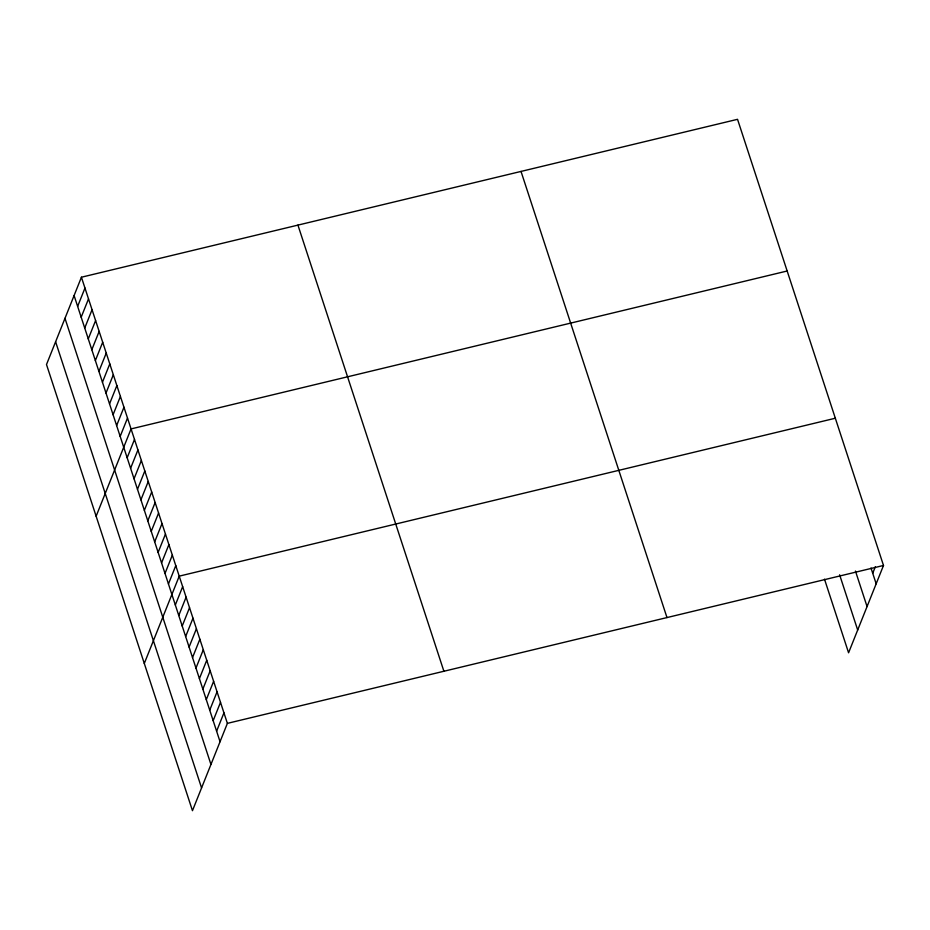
<?xml version="1.0" encoding="UTF-8"?>
<svg xmlns="http://www.w3.org/2000/svg" width="930" height="930" viewBox="0 0 930 930"><rect width="100%" height="100%" fill="white"/><g stroke="black" fill="none" stroke-linecap="round" stroke-linejoin="round"><path stroke-width="1.4" d="M81.422 277.221L46.5 364.537L192.464 810.681L227.385 723.366L81.422 277.221L737.537 119.319L883.5 565.463L848.579 652.779L824.492 579.158M77.632 306.389L84.967 288.056M81.177 317.223L88.513 298.902M84.723 328.058L92.058 309.737M88.269 338.892L95.604 320.571M91.814 349.726L99.15 331.406M95.36 360.561L102.695 342.24M98.906 371.396L106.241 353.075M102.451 382.23L109.787 363.909M105.997 393.065L113.321 374.744M109.542 403.899L116.866 385.578M113.088 414.734L120.412 396.413M116.634 425.568L123.957 407.247M120.179 436.403L127.503 418.082M96.127 516.231L131.049 428.916L787.164 271.002M127.166 457.758L134.49 439.437M130.595 468.278L137.931 449.946M134.036 478.787L141.372 460.466M137.477 489.308L144.813 470.975M140.918 499.829L148.254 481.496M144.359 510.338L151.695 492.017M147.8 520.858L155.136 502.526M151.241 531.367L158.577 513.046M154.682 541.888L162.018 523.555M158.123 552.408L165.459 534.076M161.564 562.917L168.9 544.596M165.005 573.438L172.341 555.105M168.446 583.959L175.782 565.626M144.29 663.462L179.223 576.147L835.338 418.233M175.328 604.988L182.664 586.656M178.769 615.497L186.093 597.176M182.21 626.018L189.534 607.685M185.651 636.538L192.975 618.206M189.092 647.048L196.416 628.727M192.533 657.568L199.857 639.236M195.974 668.089L203.298 649.756M199.415 678.598L206.739 660.277M202.856 689.118L210.18 670.786M206.297 699.627L213.621 681.306M209.738 710.148L217.062 691.815M213.168 720.669L220.503 702.336M216.609 731.178L223.944 712.857M872.724 573.275L875.351 566.73M227.385 723.366L883.5 565.463M871.003 568.009L876.165 583.784M855.449 571.055L867.062 606.558M839.616 574.798L857.681 630.005M521.021 171.422L666.984 617.567M297.937 225.118L443.901 671.262M74.098 295.554L220.05 741.698M64.984 318.316L210.947 764.46M55.602 341.775L201.566 787.919"/></g></svg>
